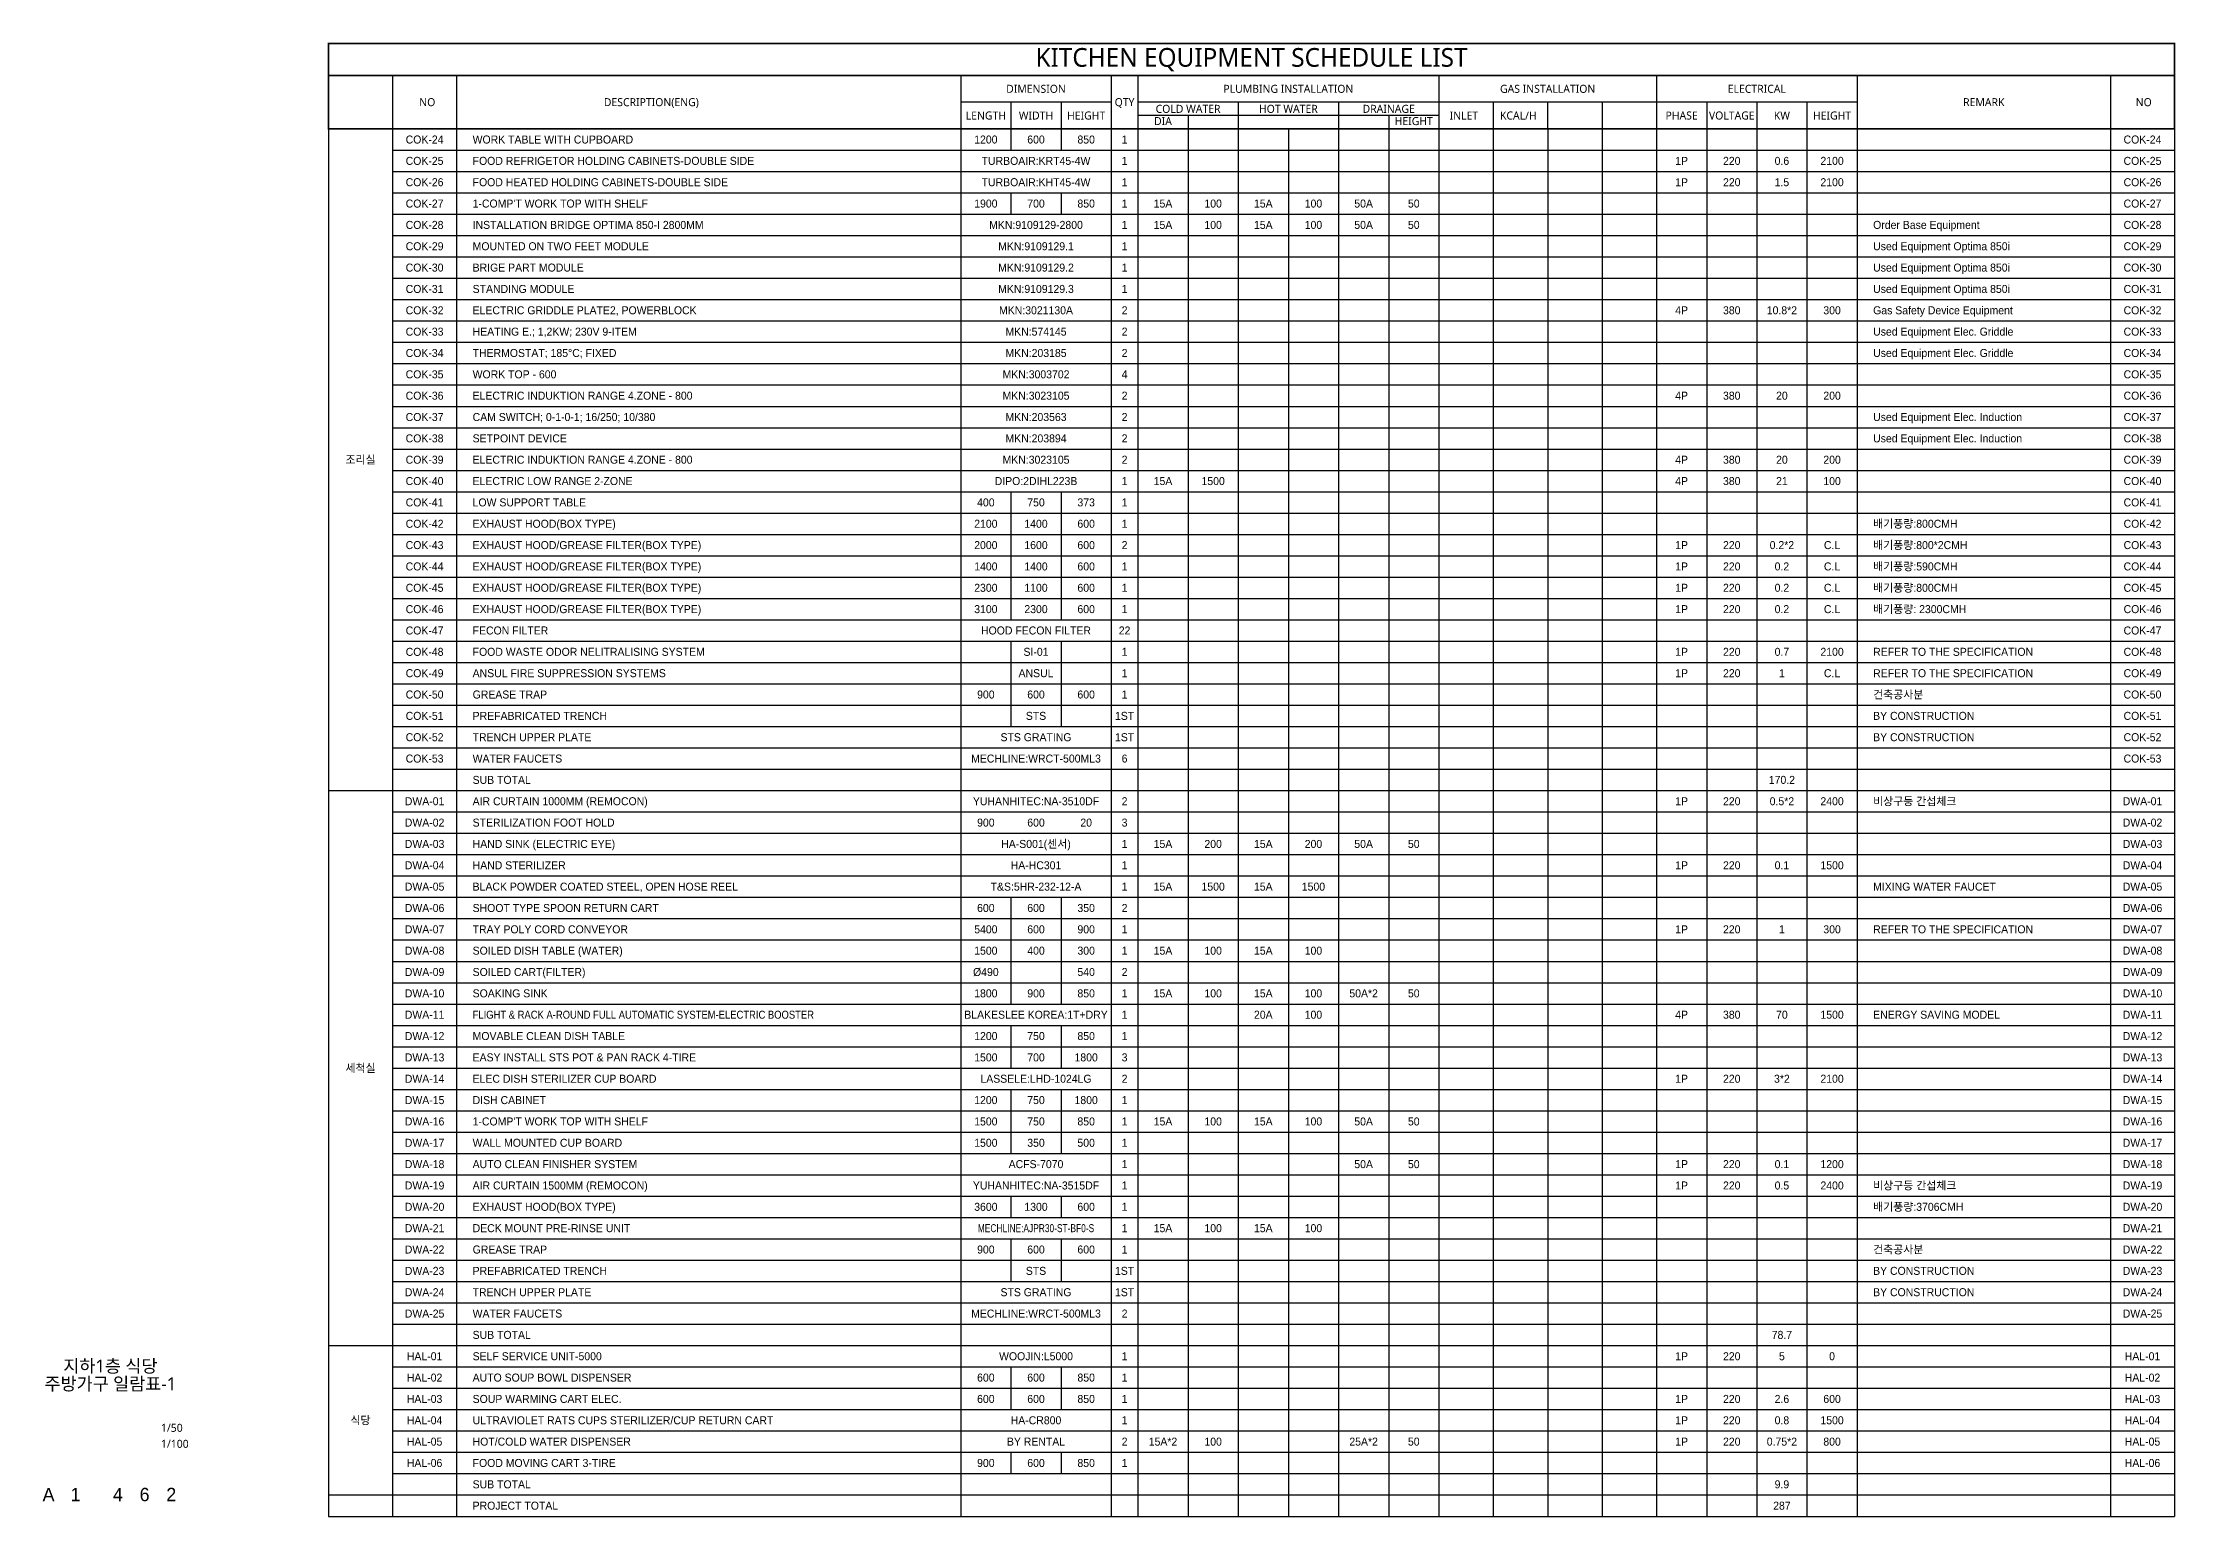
# Model space of a CAD drawing. Header units: millimetres. Extents: x 64500 to 245413, y 550 to 33013.
# Drawn here: x 160343 to 200315, y 650 to 28265 of the extents above; entities that cross this region are included whole.
import ezdxf
from ezdxf.enums import TextEntityAlignment as Align

# ---------------------------------------------------------------- set-up
doc = ezdxf.new("R2010")
doc.units = ezdxf.units.MM
doc.header["$LTSCALE"] = 150
doc.header["$MEASUREMENT"] = 0
for name, color, linetype in [('MRS', 6, 'CONTINUOUS'), ('SUNIL-SHOPTEXT-01', 2, 'CONTINUOUS'), ('SYM', 7, 'CONTINUOUS'), ('TEXT-TITLE', 6, 'CONTINUOUS'), ('TEXT-기입', 6, 'CONTINUOUS')]:
    doc.layers.add(name, color=color, linetype=linetype)
doc.styles.add('CGS', font='cgse', dxfattribs={"bigfont": 'cgs'})
doc.styles.add('SUNIL_GOTHIC_1', font='', dxfattribs={"height": 150})
doc.styles.add('SUNIL_SCHEDULE_1', font='', dxfattribs={"height": 150})
doc.styles.add('나눔바른고딕', font='NanumBarunGothic.ttf')
doc.styles.get('SUNIL_GOTHIC_1').set_extended_font_data('Dotum')
doc.styles.get('SUNIL_SCHEDULE_1').set_extended_font_data('Dotum')

msp = doc.modelspace()

# ---------------------------------------------------------------- linework, layer by layer
at = {"layer": 'SYM'}
for p, q in [((200300, 27650), (200300, 28250)), ((200300, 27650), (200300, 28250)), ((165700, 27650), (200300, 27650)), ((165700, 27650), (200300, 27650)), ((166901, 27650), (166901, 26650)), ((166901, 27650), (166901, 26650)), ((168102, 27650), (168102, 26650)), ((168102, 27650), (168102, 26650)), ((177550.7, 27650), (177550.7, 26650)), ((177551, 27650), (177551, 26650)), ((180371, 27650), (180371, 26650)), ((180371, 27650), (180371, 26650)), ((180871, 27650), (180871, 26650)), ((180871, 27650), (180871, 26650)), ((186511, 27650), (186511, 26650)), ((190591, 27650), (190591, 26650)), ((190591, 27650), (190591, 26650)), ((194351, 27650), (194351, 26650)), ((194351, 27650), (194351, 26650)), ((199099, 27650), (199099, 26650)), ((199099, 27650), (199099, 26650)), ((180371, 27150), (177551, 27150)), ((178491, 27150), (178491, 26650)), ((179431, 27150), (179431, 26650)), ((186511, 27150), (180871, 27150)), ((186511, 26900), (180871, 26900)), ((181811, 26900), (181811, 26650)), ((182751, 27150), (182751, 26650)), ((184631, 27150), (184631, 26650)), ((185571, 26900), (185571, 26650)), ((190591, 27150), (186511, 27150)), ((187531, 27150), (187531, 26650)), ((188551, 26650), (188551, 27150)), ((189571, 27150), (189571, 26650)), ((194351, 27150), (190591, 27150)), ((191531, 27150), (191531, 26650)), ((192471, 27150), (192471, 26650)), ((193411, 27150), (193411, 26650)), ((165700, 26650), (165700, 650)), ((166901, 26650), (200300, 26650)), ((166901, 26650), (166901, 650)), ((168102, 26650), (168102, 650)), ((177551, 26650), (177551, 650)), ((178491, 26650), (178491, 26250)), ((179431, 26650), (179431, 26250)), ((180371, 26650), (180371, 650)), ((180871, 26650), (180871, 650)), ((180871, 26650), (180871, 650)), ((181811, 26650), (181811, 650)), ((182751, 26650), (182751, 650)), ((183691, 26650), (183691, 650)), ((184631, 26650), (184631, 650)), ((185571, 26650), (185571, 650)), ((186511, 26650), (186511, 650)), ((186511, 26650), (186511, 650)), ((187531, 26650), (187531, 650)), ((188551, 26650), (188551, 650)), ((189571, 26650), (189571, 650)), ((190591, 26650), (190591, 650)), ((190591, 26650), (190591, 650)), ((191531, 26650), (191531, 650)), ((192471, 26650), (192471, 650)), ((193411, 26650), (193411, 650)), ((194351, 26650), (194351, 650)), ((199099, 26650), (199099, 650)), ((200300, 26650), (200300, 650)), ((166901, 26250), (200300, 26250)), ((166901, 25850), (200300, 25850)), ((166901, 25450), (200300, 25450)), ((178491, 25450), (178491, 25050)), ((179431, 25450), (179431, 25050)), ((166901, 25050), (200300, 25050)), ((166901, 24650), (200300, 24650)), ((166901, 24250), (200300, 24250)), ((166901, 23850), (200300, 23850)), ((166901, 23450), (200300, 23450)), ((166901, 23050), (200300, 23050)), ((166901, 22650), (200300, 22650)), ((166901, 22250), (200300, 22250)), ((166901, 21850), (200300, 21850)), ((166901, 21450), (200300, 21450)), ((166901, 21050), (200300, 21050)), ((166901, 20650), (200300, 20650)), ((166901, 20250), (200300, 20250)), ((166901, 19850), (200300, 19850)), ((178491, 19850), (178491, 17450)), ((179431, 19850), (179431, 17450)), ((166901, 19450), (200300, 19450)), ((166901, 19050), (200300, 19050)), ((166901, 18650), (200300, 18650)), ((166901, 18250), (200300, 18250)), ((166901, 17850), (200300, 17850)), ((166901, 17450), (200300, 17450)), ((166901, 17050), (200300, 17050)), ((178491, 17050), (178491, 15450)), ((179431, 17050), (179431, 15450)), ((166901, 16650), (200300, 16650)), ((166901, 16250), (200300, 16250)), ((166901, 15850), (200300, 15850)), ((166901, 15450), (200300, 15450)), ((166901, 15050), (200300, 15050)), ((166901, 14650), (200300, 14650)), ((165700, 14250), (200300, 14250)), ((166901, 13850), (200300, 13850)), ((166901, 13450), (200300, 13450)), ((166901, 13050), (200300, 13050)), ((166901, 12650), (200300, 12650)), ((166901, 12250), (200300, 12250)), ((178491, 12250), (178491, 10250)), ((179431, 12250), (179431, 10250)), ((166901, 11850), (200300, 11850)), ((166901, 11450), (200300, 11450)), ((166901, 11050), (200300, 11050)), ((166901, 10650), (200300, 10650)), ((166901, 10250), (200300, 10250)), ((166901, 9850), (200300, 9850)), ((178491, 9850), (178491, 9050)), ((179431, 9850), (179431, 9050)), ((166901, 9450), (200300, 9450)), ((166901, 9050), (200300, 9050)), ((166901, 8650), (200300, 8650)), ((178491, 8650), (178491, 7450)), ((179431, 8650), (179431, 7450)), ((166901, 8250), (200300, 8250)), ((166901, 7850), (200300, 7850)), ((166901, 7450), (200300, 7450)), ((166901, 7050), (200300, 7050)), ((166901, 6650), (200300, 6650)), ((178491, 6650), (178491, 6250)), ((179431, 6650), (179431, 6250)), ((166901, 6250), (200300, 6250)), ((166901, 5850), (200300, 5850)), ((178491, 5850), (178491, 5050)), ((179431, 5850), (179431, 5050)), ((166901, 5450), (200300, 5450)), ((166901, 5050), (200300, 5050)), ((166901, 4650), (200300, 4650)), ((166901, 4250), (200300, 4250)), ((165700, 3850), (200300, 3850)), ((166901, 3450), (200300, 3450)), ((178491, 3450), (178491, 2650)), ((179431, 3450), (179431, 2650)), ((166901, 3050), (200300, 3050)), ((166901, 2650), (200300, 2650)), ((166901, 2250), (200300, 2250)), ((166901, 1850), (200300, 1850)), ((178491, 1850), (178491, 1450)), ((179431, 1850), (179431, 1450)), ((166901, 1450), (200300, 1450)), ((165700, 1050), (200300, 1050)), ((165700, 650), (200300, 650))]:
    msp.add_line(p, q, dxfattribs=at)
at = {"layer": 'SYM', "const_width": 30}
msp.add_lwpolyline([(165700, 27650), (200300, 27650), (200300, 28250), (165700, 28250)], close=True, dxfattribs=at)
for points in [[(168102, 26650), (165700, 26650), (165700, 27650), (168102, 27650)], [(199099, 26650), (200300, 26650), (200300, 27650), (168102, 27650)], [(168102, 26650), (177550.7, 26650)], [(177551, 26650), (180371, 26650)], [(180371, 26650), (180871, 26650)], [(180871, 26650), (186511, 26650)], [(186511, 26650), (190591, 26650)], [(190591, 26650), (194351, 26650)], [(194351, 26650), (199099, 26650)]]:
    msp.add_lwpolyline(points, dxfattribs=at)

# ---------------------------------------------------------------- texts
at = {"layer": 'MRS', "style": 'SUNIL_SCHEDULE_1'}
for s, p in [('COK-24', (167501.5, 26450)), ('1200', (178021, 26450)), ('600', (178961, 26450)), ('850', (179901, 26450)), ('1', (180621, 26450)), ('COK-24', (199699.5, 26450)), ('COK-25', (167501.5, 26050)), ('TURBOAIR:KRT45-4W', (178961, 26050)), ('1', (180621, 26050)), ('1P', (191061, 26050)), ('220', (192001, 26050)), ('0.6', (192941, 26050)), ('2100', (193881, 26050)), ('COK-25', (199699.5, 26050)), ('COK-26', (167501.5, 25650)), ('TURBOAIR:KHT45-4W', (178961, 25650)), ('1', (180621, 25650)), ('1P', (191061, 25650)), ('220', (192001, 25650)), ('1.5', (192941, 25650)), ('2100', (193881, 25650)), ('COK-26', (199699.5, 25650)), ('COK-27', (167501.5, 25250)), ('1900', (178021, 25250)), ('700', (178961, 25250)), ('850', (179901, 25250)), ('1', (180621, 25250)), ('15A', (181341, 25250)), ('100', (182281, 25250)), ('15A', (183221, 25250)), ('100', (184161, 25250)), ('50A', (185101, 25250)), ('50', (186041, 25250)), ('COK-27', (199699.5, 25250)), ('COK-28', (167501.5, 24850)), ('MKN:9109129-2800', (178961, 24850)), ('1', (180621, 24850)), ('15A', (181341, 24850)), ('100', (182281, 24850)), ('15A', (183221, 24850)), ('100', (184161, 24850)), ('50A', (185101, 24850)), ('50', (186041, 24850)), ('COK-28', (199699.5, 24850)), ('COK-29', (167501.5, 24450)), ('MKN:9109129.1', (178961, 24450)), ('1', (180621, 24450)), ('COK-29', (199699.5, 24450)), ('COK-30', (167501.5, 24050)), ('MKN:9109129.2', (178961, 24050)), ('1', (180621, 24050)), ('COK-30', (199699.5, 24050)), ('COK-31', (167501.5, 23650)), ('MKN:9109129.3', (178961, 23650)), ('1', (180621, 23650)), ('COK-31', (199699.5, 23650)), ('COK-32', (167501.5, 23250)), ('2', (180621, 23250)), ('4P', (191061, 23250)), ('380', (192001, 23250)), ('300', (193881, 23250)), ('COK-32', (199699.5, 23250)), ('COK-33', (167501.5, 22850)), ('2', (180621, 22850)), ('COK-33', (199699.5, 22850)), ('COK-34', (167501.5, 22450)), ('2', (180621, 22450)), ('COK-34', (199699.5, 22450)), ('COK-35', (167501.5, 22050)), ('4', (180621, 22050)), ('COK-35', (199699.5, 22050)), ('COK-36', (167501.5, 21650)), ('2', (180621, 21650)), ('4P', (191061, 21650)), ('380', (192001, 21650)), ('200', (193881, 21650)), ('COK-36', (199699.5, 21650)), ('COK-37', (167501.5, 21250)), ('2', (180621, 21250)), ('COK-37', (199699.5, 21250)), ('COK-38', (167501.5, 20850)), ('2', (180621, 20850)), ('COK-38', (199699.5, 20850)), ('COK-39', (167501.5, 20450)), ('2', (180621, 20450)), ('4P', (191061, 20450)), ('380', (192001, 20450)), ('200', (193881, 20450)), ('COK-39', (199699.5, 20450)), ('COK-40', (167501.5, 20050)), ('1', (180621, 20050)), ('15A', (181341, 20050)), ('1500', (182281, 20050)), ('4P', (191061, 20050)), ('380', (192001, 20050)), ('100', (193881, 20050)), ('COK-40', (199699.5, 20050)), ('COK-41', (167501.5, 19650)), ('1', (180621, 19650)), ('COK-41', (199699.5, 19650)), ('COK-42', (167501.5, 19250)), ('600', (179901, 19250)), ('1', (180621, 19250)), ('COK-42', (199699.5, 19250)), ('COK-43', (167501.5, 18850)), ('600', (179901, 18850)), ('2', (180621, 18850)), ('1P', (191061, 18850)), ('220', (192001, 18850)), ('0.2*2', (192941, 18850)), ('C.L', (193881, 18850)), ('COK-43', (199699.5, 18850)), ('COK-44', (167501.5, 18450)), ('1400', (178021, 18450)), ('1400', (178961, 18450)), ('600', (179901, 18450)), ('1', (180621, 18450)), ('1P', (191061, 18450)), ('220', (192001, 18450)), ('0.2', (192941, 18450)), ('C.L', (193881, 18450)), ('COK-44', (199699.5, 18450)), ('COK-45', (167501.5, 18050)), ('2300', (178021, 18050)), ('1100', (178961, 18050)), ('600', (179901, 18050)), ('1', (180621, 18050)), ('1P', (191061, 18050)), ('220', (192001, 18050)), ('0.2', (192941, 18050)), ('C.L', (193881, 18050)), ('COK-45', (199699.5, 18050)), ('COK-46', (167501.5, 17650)), ('3100', (178021, 17650)), ('2300', (178961, 17650)), ('600', (179901, 17650)), ('1', (180621, 17650)), ('1P', (191061, 17650)), ('220', (192001, 17650)), ('0.2', (192941, 17650)), ('C.L', (193881, 17650)), ('COK-46', (199699.5, 17650)), ('COK-47', (167501.5, 17250)), ('HOOD FECON FILTER', (178961, 17250)), ('22', (180621, 17250)), ('COK-47', (199699.5, 17250)), ('COK-48', (167501.5, 16850)), ('SI-01', (178961, 16850)), ('1', (180621, 16850)), ('1P', (191061, 16850)), ('220', (192001, 16850)), ('0.7', (192941, 16850)), ('2100', (193881, 16850)), ('COK-48', (199699.5, 16850)), ('COK-49', (167501.5, 16450)), ('ANSUL', (178961, 16450)), ('1', (180621, 16450)), ('1P', (191061, 16450)), ('220', (192001, 16450)), ('1', (192941, 16450)), ('C.L', (193881, 16450)), ('COK-49', (199699.5, 16450)), ('COK-50', (167501.5, 16050)), ('900', (178021, 16050)), ('600', (178961, 16050)), ('600', (179901, 16050)), ('1', (180621, 16050)), ('COK-50', (199699.5, 16050)), ('COK-51', (167501.5, 15650)), ('STS', (178961, 15650)), ('1ST', (180621, 15650)), ('COK-51', (199699.5, 15650)), ('COK-52', (167501.5, 15250)), ('STS GRATING', (178961, 15250)), ('1ST', (180621, 15250)), ('COK-52', (199699.5, 15250)), ('COK-53', (167501.5, 14850)), ('MECHLINE:WRCT-500ML3', (178961, 14850)), ('6', (180621, 14850)), ('COK-53', (199699.5, 14850)), ('DWA-01', (167501.5, 14050)), ('YUHANHITEC:NA-3510DF', (178961, 14050)), ('2', (180621, 14050)), ('1P', (191061, 14050)), ('220', (192001, 14050)), ('0.5*2', (192941, 14050)), ('2400', (193881, 14050)), ('DWA-01', (199699.5, 14050)), ('DWA-02', (167501.5, 13650)), ('900', (178021, 13650)), ('600', (178961, 13650)), ('20', (179901, 13650)), ('3', (180621, 13650)), ('DWA-02', (199699.5, 13650)), ('DWA-03', (167501.5, 13250)), ('HA-S001(센서)', (178961, 13250)), ('1', (180621, 13250)), ('15A', (181341, 13250)), ('200', (182281, 13250)), ('15A', (183221, 13250)), ('200', (184161, 13250)), ('50A', (185101, 13250)), ('50', (186041, 13250)), ('DWA-03', (199699.5, 13250)), ('DWA-04', (167501.5, 12850)), ('HA-HC301', (178961, 12850)), ('1', (180621, 12850)), ('1P', (191061, 12850)), ('220', (192001, 12850)), ('0.1', (192941, 12850)), ('1500', (193881, 12850)), ('DWA-04', (199699.5, 12850)), ('DWA-05', (167501.5, 12450)), ('T&S:5HR-232-12-A', (178961, 12450)), ('1', (180621, 12450)), ('15A', (181341, 12450)), ('1500', (182281, 12450)), ('15A', (183221, 12450)), ('1500', (184161, 12450)), ('DWA-05', (199699.5, 12450)), ('DWA-06', (167501.5, 12050)), ('600', (178021, 12050)), ('600', (178961, 12050)), ('350', (179901, 12050)), ('2', (180621, 12050)), ('DWA-06', (199699.5, 12050)), ('DWA-07', (167501.5, 11650)), ('5400', (178021, 11650)), ('600', (178961, 11650)), ('900', (179901, 11650)), ('1', (180621, 11650)), ('1P', (191061, 11650)), ('220', (192001, 11650)), ('1', (192941, 11650)), ('300', (193881, 11650)), ('DWA-07', (199699.5, 11650)), ('DWA-08', (167501.5, 11250)), ('1500', (178021, 11250)), ('400', (178961, 11250)), ('300', (179901, 11250)), ('1', (180621, 11250)), ('15A', (181341, 11250)), ('100', (182281, 11250)), ('15A', (183221, 11250)), ('100', (184161, 11250)), ('DWA-08', (199699.5, 11250)), ('DWA-09', (167501.5, 10850)), ('Ø490', (178021, 10850)), ('540', (179901, 10850)), ('2', (180621, 10850)), ('DWA-09', (199699.5, 10850)), ('DWA-10', (167501.5, 10450)), ('1800', (178021, 10450)), ('900', (178961, 10450)), ('850', (179901, 10450)), ('1', (180621, 10450)), ('15A', (181341, 10450)), ('100', (182281, 10450)), ('15A', (183221, 10450)), ('100', (184161, 10450)), ('50A*2', (185101, 10450)), ('50', (186041, 10450)), ('DWA-10', (199699.5, 10450)), ('DWA-11', (167501.5, 10050)), ('20A', (183221, 10050)), ('100', (184161, 10050)), ('4P', (191061, 10050)), ('380', (192001, 10050)), ('1500', (193881, 10050)), ('DWA-11', (199699.5, 10050)), ('DWA-12', (167501.5, 9650)), ('1200', (178021, 9650)), ('750', (178961, 9650)), ('850', (179901, 9650)), ('1', (180621, 9650)), ('DWA-12', (199699.5, 9650)), ('DWA-13', (167501.5, 9250)), ('1500', (178021, 9250)), ('700', (178961, 9250)), ('1800', (179901, 9250)), ('3', (180621, 9250)), ('DWA-13', (199699.5, 9250)), ('DWA-14', (167501.5, 8850)), ('LASSELE:LHD-1024LG', (178961, 8850)), ('2', (180621, 8850)), ('1P', (191061, 8850)), ('220', (192001, 8850)), ('3*2', (192941, 8850)), ('2100', (193881, 8850)), ('DWA-14', (199699.5, 8850)), ('DWA-15', (167501.5, 8450)), ('1200', (178021, 8450)), ('750', (178961, 8450)), ('1800', (179901, 8450)), ('1', (180621, 8450)), ('DWA-15', (199699.5, 8450)), ('DWA-16', (167501.5, 8050)), ('1500', (178021, 8050)), ('750', (178961, 8050)), ('850', (179901, 8050)), ('1', (180621, 8050)), ('15A', (181341, 8050)), ('100', (182281, 8050)), ('15A', (183221, 8050)), ('100', (184161, 8050)), ('50A', (185101, 8050)), ('50', (186041, 8050)), ('DWA-16', (199699.5, 8050)), ('DWA-17', (167501.5, 7650)), ('1500', (178021, 7650)), ('350', (178961, 7650)), ('500', (179901, 7650)), ('1', (180621, 7650)), ('DWA-17', (199699.5, 7650)), ('DWA-18', (167501.5, 7250)), ('ACFS-7070', (178961, 7250)), ('1', (180621, 7250)), ('50A', (185101, 7250)), ('50', (186041, 7250)), ('1P', (191061, 7250)), ('220', (192001, 7250)), ('0.1', (192941, 7250)), ('1200', (193881, 7250)), ('DWA-18', (199699.5, 7250)), ('DWA-19', (167501.5, 6850)), ('YUHANHITEC:NA-3515DF', (178961, 6850)), ('1', (180621, 6850)), ('1P', (191061, 6850)), ('220', (192001, 6850)), ('0.5', (192941, 6850)), ('2400', (193881, 6850)), ('DWA-19', (199699.5, 6850)), ('DWA-20', (167501.5, 6450)), ('3600', (178021, 6450)), ('1300', (178961, 6450)), ('600', (179901, 6450)), ('1', (180621, 6450)), ('DWA-20', (199699.5, 6450)), ('DWA-21', (167501.5, 6050)), ('1', (180621, 6050)), ('15A', (181341, 6050)), ('100', (182281, 6050)), ('15A', (183221, 6050)), ('100', (184161, 6050)), ('DWA-21', (199699.5, 6050)), ('DWA-22', (167501.5, 5650)), ('900', (178021, 5650)), ('600', (178961, 5650)), ('600', (179901, 5650)), ('1', (180621, 5650)), ('DWA-22', (199699.5, 5650)), ('DWA-23', (167501.5, 5250)), ('STS', (178961, 5250)), ('1ST', (180621, 5250)), ('DWA-23', (199699.5, 5250)), ('DWA-24', (167501.5, 4850)), ('STS GRATING', (178961, 4850)), ('1ST', (180621, 4850)), ('DWA-24', (199699.5, 4850)), ('DWA-25', (167501.5, 4450)), ('MECHLINE:WRCT-500ML3', (178961, 4450)), ('2', (180621, 4450)), ('DWA-25', (199699.5, 4450)), ('HAL-01', (167501.5, 3650)), ('WOOJIN:L5000', (178961, 3650)), ('1', (180621, 3650)), ('1P', (191061, 3650)), ('220', (192001, 3650)), ('5', (192941, 3650)), ('0', (193881, 3650)), ('HAL-01', (199699.5, 3650)), ('HAL-02', (167501.5, 3250)), ('600', (178021, 3250)), ('600', (178961, 3250)), ('850', (179901, 3250)), ('1', (180621, 3250)), ('HAL-02', (199699.5, 3250)), ('HAL-03', (167501.5, 2850)), ('600', (178021, 2850)), ('600', (178961, 2850)), ('850', (179901, 2850)), ('1', (180621, 2850)), ('1P', (191061, 2850)), ('220', (192001, 2850)), ('2.6', (192941, 2850)), ('600', (193881, 2850)), ('HAL-03', (199699.5, 2850)), ('HAL-04', (167501.5, 2450)), ('HA-CR800', (178961, 2450)), ('1', (180621, 2450)), ('1P', (191061, 2450)), ('220', (192001, 2450)), ('0.8', (192941, 2450)), ('1500', (193881, 2450)), ('HAL-04', (199699.5, 2450)), ('HAL-05', (167501.5, 2050)), ('BY RENTAL', (178961, 2050)), ('2', (180621, 2050)), ('15A*2', (181341, 2050)), ('100', (182281, 2050)), ('25A*2', (185101, 2050)), ('50', (186041, 2050)), ('1P', (191061, 2050)), ('220', (192001, 2050)), ('0.75*2', (192941, 2050)), ('800', (193881, 2050)), ('HAL-05', (199699.5, 2050)), ('HAL-06', (167501.5, 1650)), ('900', (178021, 1650)), ('600', (178961, 1650)), ('850', (179901, 1650)), ('1', (180621, 1650)), ('HAL-06', (199699.5, 1650))]:
    msp.add_text(s, height=150, dxfattribs=at).set_placement(p, align=Align.MIDDLE_CENTER)
for s, p in [('WORK TABLE WITH CUPBOARD', (168402, 26450)), ('FOOD REFRIGETOR HOLDING CABINETS-DOUBLE SIDE', (168402, 26050)), ('FOOD HEATED HOLDING CABINETS-DOUBLE SIDE', (168402, 25650)), ("1-COMP'T WORK TOP WITH SHELF", (168402, 25250)), ('INSTALLATION BRIDGE OPTIMA 850-I 2800MM', (168402, 24850)), ('Order Base Equipment', (194651, 24850)), ('MOUNTED ON TWO FEET MODULE', (168402, 24450)), ('Used Equipment Optima 850i', (194651, 24450)), ('BRIGE PART MODULE', (168402, 24050)), ('Used Equipment Optima 850i', (194651, 24050)), ('STANDING MODULE', (168402, 23650)), ('Used Equipment Optima 850i', (194651, 23650)), ('Gas Safety Device Equipment', (194651, 23250)), ('Used Equipment Elec. Griddle', (194651, 22850)), ('Used Equipment Elec. Griddle', (194651, 22450)), ('Used Equipment Elec. Induction', (194651, 21250)), ('Used Equipment Elec. Induction', (194651, 20850)), ('LOW SUPPORT TABLE', (168402, 19650)), ('EXHAUST HOOD(BOX TYPE)', (168402, 19250)), ('EXHAUST HOOD/GREASE FILTER(BOX TYPE)', (168402, 18850)), ('EXHAUST HOOD/GREASE FILTER(BOX TYPE)', (168402, 18450)), ('배기풍량:590CMH', (194651, 18450)), ('EXHAUST HOOD/GREASE FILTER(BOX TYPE)', (168402, 18050)), ('EXHAUST HOOD/GREASE FILTER(BOX TYPE)', (168402, 17650)), ('FECON FILTER', (168402, 17250)), ('FOOD WASTE ODOR NELITRALISING SYSTEM', (168402, 16850)), ('REFER TO THE SPECIFICATION', (194651, 16850)), ('ANSUL FIRE SUPPRESSION SYSTEMS', (168402, 16450)), ('REFER TO THE SPECIFICATION', (194651, 16450)), ('GREASE TRAP', (168402, 16050)), ('건축공사분', (194651, 16050)), ('PREFABRICATED TRENCH', (168402, 15650)), ('BY CONSTRUCTION', (194651, 15650)), ('TRENCH UPPER PLATE', (168402, 15250)), ('BY CONSTRUCTION', (194651, 15250)), ('WATER FAUCETS', (168402, 14850)), ('AIR CURTAIN 1000MM (REMOCON)', (168402, 14050)), ('비상구등 간섭체크', (194651, 14050)), ('STERILIZATION FOOT HOLD', (168402, 13650)), ('HAND SINK (ELECTRIC EYE)', (168402, 13250)), ('HAND STERILIZER', (168402, 12850)), ('BLACK POWDER COATED STEEL, OPEN HOSE REEL', (168402, 12450)), ('MIXING WATER FAUCET', (194651, 12450)), ('SHOOT TYPE SPOON RETURN CART', (168402, 12050)), ('TRAY POLY CORD CONVEYOR', (168402, 11650)), ('REFER TO THE SPECIFICATION', (194651, 11650)), ('SOILED DISH TABLE (WATER)', (168402, 11250)), ('SOILED CART(FILTER)', (168402, 10850)), ('SOAKING SINK', (168402, 10450)), ('ENERGY SAVING MODEL', (194651, 10050)), ('MOVABLE CLEAN DISH TABLE', (168402, 9650)), ('EASY INSTALL STS POT & PAN RACK 4-TIRE', (168402, 9250)), ('ELEC DISH STERILIZER CUP BOARD', (168402, 8850)), ('DISH CABINET', (168402, 8450)), ("1-COMP'T WORK TOP WITH SHELF", (168402, 8050)), ('WALL MOUNTED CUP BOARD', (168402, 7650)), ('AUTO CLEAN FINISHER SYSTEM', (168402, 7250)), ('AIR CURTAIN 1500MM (REMOCON)', (168402, 6850)), ('비상구등 간섭체크', (194651, 6850)), ('EXHAUST HOOD(BOX TYPE)', (168402, 6450)), ('배기풍량:3706CMH', (194651, 6450)), ('DECK MOUNT PRE-RINSE UNIT', (168402, 6050)), ('GREASE TRAP', (168402, 5650)), ('건축공사분', (194651, 5650)), ('PREFABRICATED TRENCH', (168402, 5250)), ('BY CONSTRUCTION', (194651, 5250)), ('TRENCH UPPER PLATE', (168402, 4850)), ('BY CONSTRUCTION', (194651, 4850)), ('WATER FAUCETS', (168402, 4450)), ('SELF SERVICE UNIT-5000', (168402, 3650)), ('AUTO SOUP BOWL DISPENSER', (168402, 3250)), ('SOUP WARMING CART ELEC.', (168402, 2850)), ('ULTRAVIOLET RATS CUPS STERILIZER/CUP RETURN CART', (168402, 2450)), ('HOT/COLD WATER DISPENSER', (168402, 2050)), ('FOOD MOVING CART 3-TIRE', (168402, 1650))]:
    msp.add_text(s, height=150, dxfattribs=at).set_placement(p, align=Align.MIDDLE_LEFT)
at = {"layer": 'MRS', "color": 3, "style": 'SUNIL_SCHEDULE_1'}
for s, p in [('ELECTRIC GRIDDLE PLATE2, POWERBLOCK', (168402, 23250)), ('HEATING E.; 1,2KW; 230V 9-ITEM', (168402, 22850)), ('THERMOSTAT; 185°C; FIXED', (168402, 22450)), ('WORK TOP - 600', (168402, 22050)), ('ELECTRIC INDUKTION RANGE 4.ZONE - 800', (168402, 21650)), ('CAM SWITCH; 0-1-0-1; 16/250; 10/380', (168402, 21250)), ('SETPOINT DEVICE', (168402, 20850)), ('ELECTRIC INDUKTION RANGE 4.ZONE - 800', (168402, 20450)), ('ELECTRIC LOW RANGE 2-ZONE', (168402, 20050)), ('배기풍량:800CMH', (194651, 19250)), ('배기풍량:800*2CMH', (194651, 18850)), ('배기풍량:800CMH', (194651, 18050)), ('배기풍량: 2300CMH', (194651, 17650))]:
    msp.add_text(s, height=150, dxfattribs=at).set_placement(p, align=Align.MIDDLE_LEFT)
for s, p in [('MKN:3021130A', (178961, 23250)), ('10.8*2', (192941, 23250)), ('MKN:574145', (178961, 22850)), ('MKN:203185', (178961, 22450)), ('MKN:3003702', (178961, 22050)), ('MKN:3023105', (178961, 21650)), ('20', (192941, 21650)), ('MKN:203563', (178961, 21250)), ('MKN:203894', (178961, 20850)), ('MKN:3023105', (178961, 20450)), ('20', (192941, 20450)), ('DIPO:2DIHL223B', (178961, 20050)), ('21', (192941, 20050)), ('400', (178021, 19650)), ('750', (178961, 19650)), ('373', (179901, 19650)), ('2100', (178021, 19250)), ('1400', (178961, 19250)), ('2000', (178021, 18850)), ('1600', (178961, 18850)), ('BLAKESLEE KOREA:1T+DRY', (178961, 10050)), ('1', (180621, 10050)), ('70', (192941, 10050))]:
    msp.add_text(s, height=150, dxfattribs=at).set_placement(p, align=Align.MIDDLE_CENTER)
at = {"layer": 'MRS', "color": 2}
for s, style, p in [('조리실', '나눔바른고딕', (166300.5, 20450)), ('세척실', '나눔바른고딕', (166300.5, 9050)), ('식당', '나눔바른고딕', (166300.5, 2450)), ('287', 'SUNIL_GOTHIC_1', (192941, 850))]:
    msp.add_text(s, height=150, dxfattribs=dict(at, style=style)).set_placement(p, align=Align.MIDDLE_CENTER)
at = {"layer": 'MRS', "color": 1, "style": 'SUNIL_GOTHIC_1'}
for p in [(168402, 14450), (168402, 4050), (168402, 1250)]:
    msp.add_text('SUB TOTAL', height=150, dxfattribs=at).set_placement(p, align=Align.MIDDLE_LEFT)
for s, p in [('170.2', (192941, 14450)), ('78.7', (192941, 4050)), ('9.9', (192941, 1250))]:
    msp.add_text(s, height=150, dxfattribs=at).set_placement(p, align=Align.MIDDLE_CENTER)
at = {"layer": 'MRS', "color": 3, "style": 'SUNIL_SCHEDULE_1', "width": 0.9}
msp.add_text('FLIGHT & RACK A-ROUND FULL AUTOMATIC SYSTEM-ELECTRIC BOOSTER', height=150, dxfattribs=at).set_placement((168402, 10050), align=Align.MIDDLE_LEFT)
at = {"layer": 'MRS', "style": 'SUNIL_SCHEDULE_1', "width": 0.8}
msp.add_text('MECHLINE:AJPR30-ST-BF0-S', height=150, dxfattribs=at).set_placement((178961, 6050), align=Align.MIDDLE_CENTER)
at = {"layer": 'MRS', "color": 2, "style": 'SUNIL_GOTHIC_1'}
msp.add_text('PROJECT TOTAL', height=150, dxfattribs=at).set_placement((168402, 850), align=Align.MIDDLE_LEFT)
at = {"layer": 'SUNIL-SHOPTEXT-01', "style": '나눔바른고딕'}
msp.add_text('KITCHEN EQUIPMENT SCHEDULE LIST', height=350, dxfattribs=at).set_placement((183000, 27950), align=Align.MIDDLE)
msp.add_text('NO', height=150, dxfattribs=at).set_placement((167702, 27150), align=Align.MIDDLE_RIGHT)
for s, p in [('DESCRIPTION(ENG)', (171751.8, 27150)), ('DIMENSION', (178961, 27400)), ('QTY', (180621, 27150)), ('PLUMBING INSTALLATION', (183691, 27400)), ('GAS INSTALLATION', (188551, 27400)), ('ELECTRICAL', (192471, 27400)), ('REMARK', (196725, 27150)), ('NO', (199722.5, 27150)), ('LENGTH', (178021, 26900)), ('WIDTH', (178961, 26900)), ('HEIGHT', (179901, 26900)), ('DIA', (181341, 26795.4)), ('COLD WATER', (181811, 27025)), ('HOT WATER', (183691, 27025)), ('DRAINAGE', (185571, 27025)), ('HEIGHT', (186041, 26795.4)), ('INLET', (186981, 26900)), ('KCAL/H', (188001, 26900)), ('PHASE', (191061, 26900)), ('VOLTAGE', (192001, 26900)), ('KW', (192941, 26900)), ('HEIGHT', (193881, 26900))]:
    msp.add_text(s, height=150, dxfattribs=at).set_placement(p, align=Align.MIDDLE_CENTER)
at = {"layer": 'TEXT-TITLE', "style": '나눔바른고딕'}
for s, p in [('지하1층 식당', (161612.1, 3466.7)), ('주방가구 일람표-1', (161612.1, 3133.3))]:
    msp.add_text(s, height=240, dxfattribs=at).set_placement(p, align=Align.MIDDLE_CENTER)
at = {"layer": 'TEXT-기입', "style": '나눔바른고딕'}
for s, p in [('1/50', (162560.2, 2188.9)), ('1/100', (162560.2, 1888.9))]:
    msp.add_text(s, height=150, dxfattribs=at).set_placement(p, align=Align.BOTTOM_LEFT)
at = {"layer": 'TEXT-기입', "style": 'CGS'}
for s, p in [('A', (160453.9, 1058.9)), ('1', (160960.2, 1058.9)), ('4', (161753.9, 1058.9)), ('6', (162253.9, 1058.9)), ('2', (162753.9, 1058.9))]:
    msp.add_text(s, height=250, dxfattribs=at).set_placement(p, align=Align.MIDDLE_CENTER)

doc.saveas('drawing.dxf')
